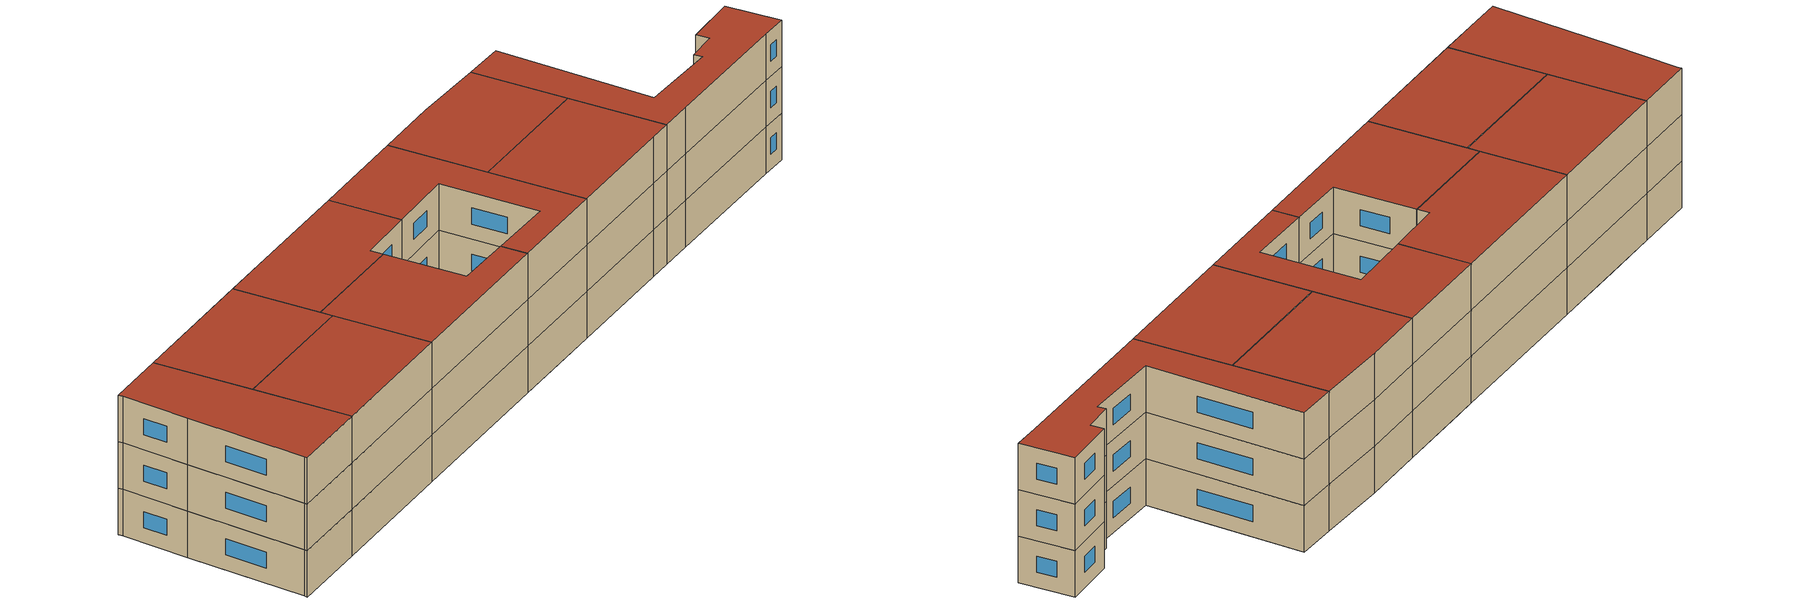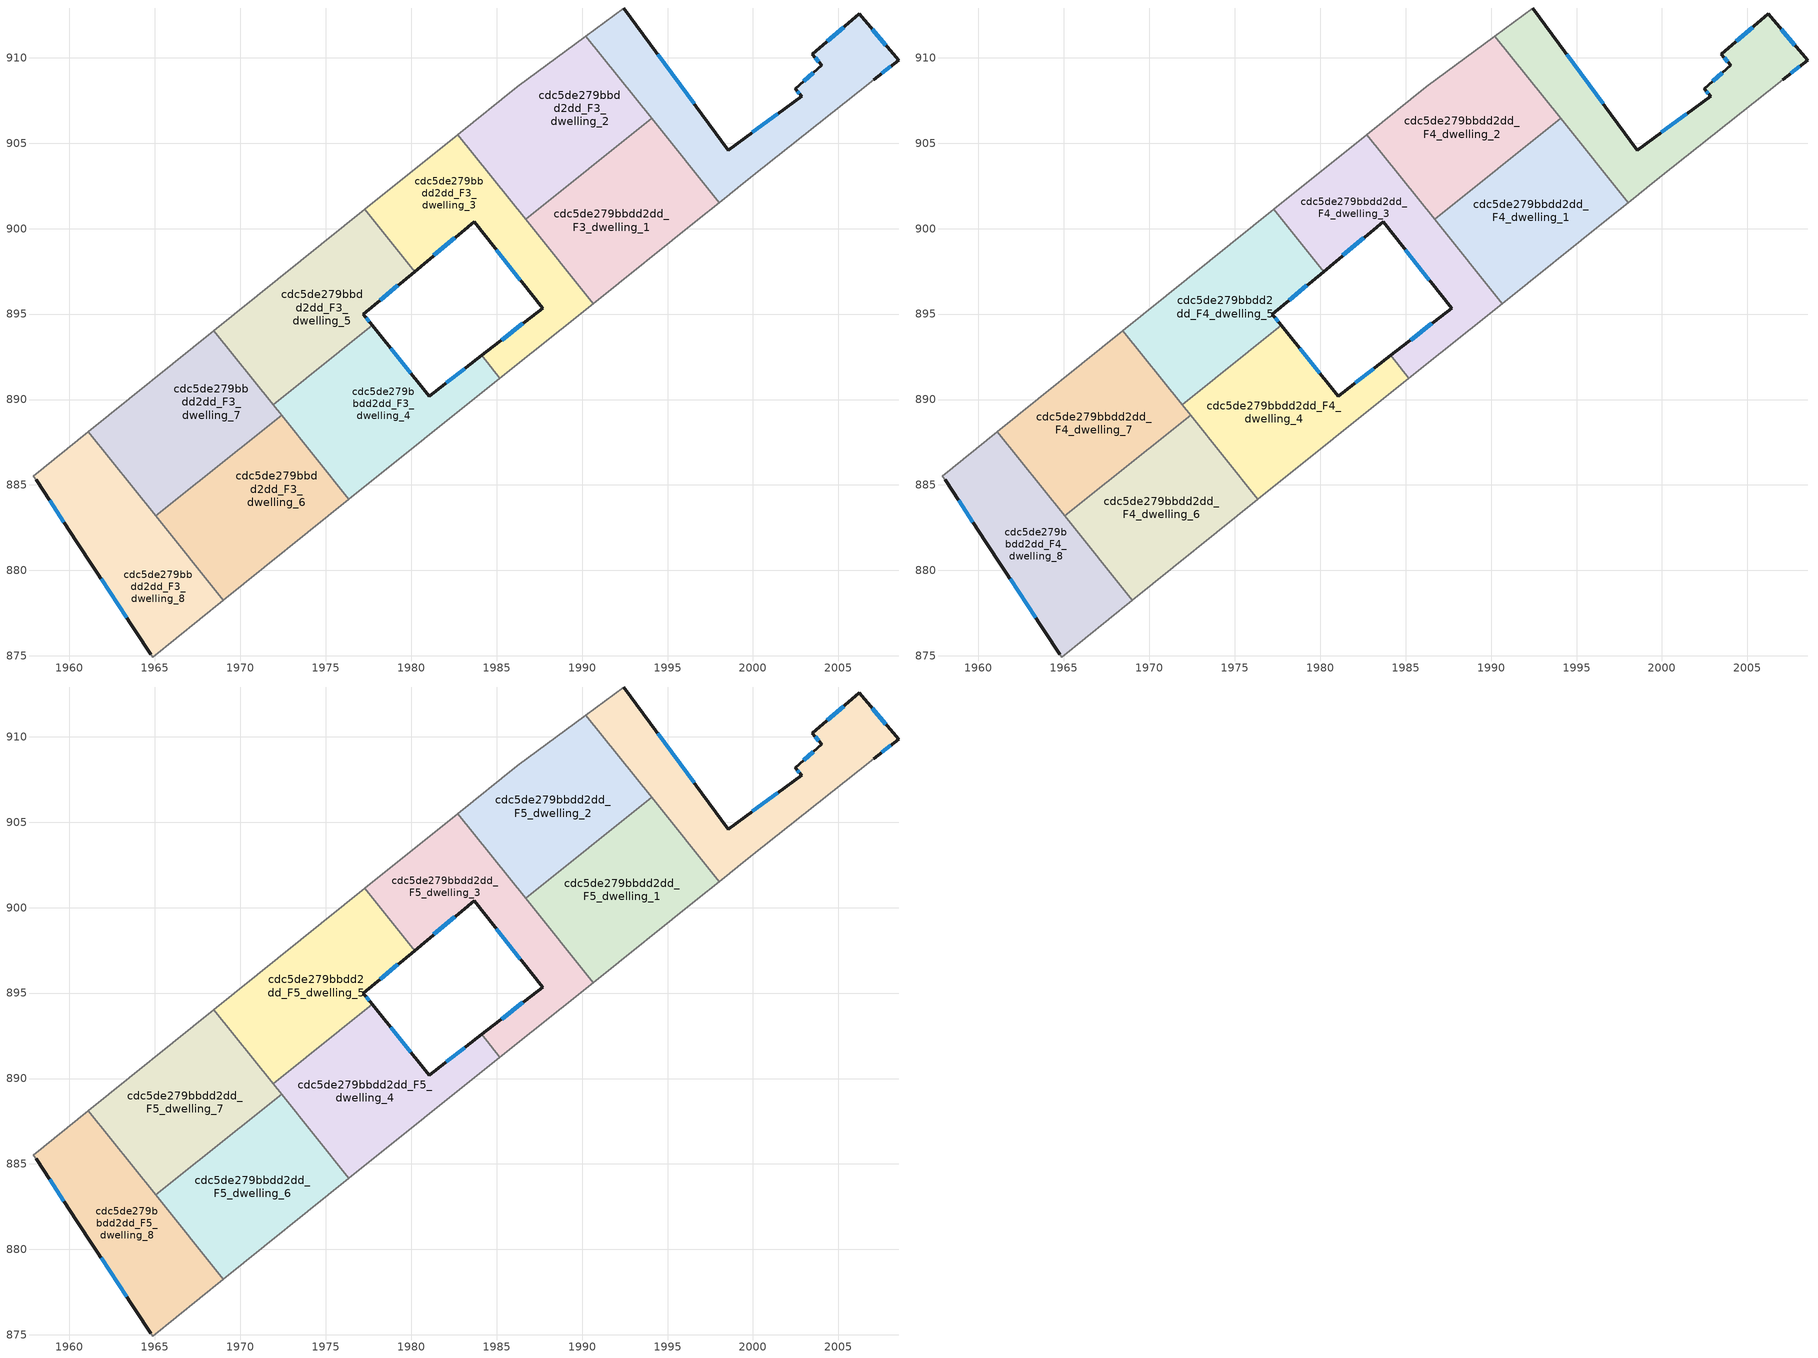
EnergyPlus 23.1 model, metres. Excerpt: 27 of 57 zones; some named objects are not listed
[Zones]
cdc5de279bbdd2dd_F3_dwelling_0
 floor to cdc5de279bbdd2dd_F2_dwelling_5 (EU_floor_Construction): 2006.22,912.56 2008.53,909.86 2007.08,908.72 1999.72,902.88 1998.01,901.53 1994.14,906.37 1996.09,907.94 1998.55,904.6 2002.85,907.76 2002.47,908.19 2004.03,909.56 2003.46,910.19 z9
 floor to cdc5de279bbdd2dd_F2_dwelling_0 (EU_floor_Construction): 1992.44,912.91 1996.09,907.94 1994.14,906.37 1990.22,911.27 z9
 wall outside (EU_wall_Construction): 2007.08,908.72 2008.53,909.86 2006.22,912.56 2003.46,910.19 2004.03,909.56 2002.47,908.19 2002.85,907.76 1998.55,904.6 1992.44,912.91 z9:12
 wall adiabatic (EU_wall_Construction): 1998.01,901.53 1999.72,902.88 2007.08,908.72 / 1992.44,912.91 1990.22,911.27 z9:12
 wall to cdc5de279bbdd2dd_F3_dwelling_1 (EU_wall_Construction): 1994.07,906.45 1998.01,901.53 z9:12
 wall to cdc5de279bbdd2dd_F3_dwelling_2 (EU_wall_Construction): 1990.22,911.27 1994.07,906.45 z9:12
 window (EU_Window_Construction): 2002.59,908.05 2002.72,907.9 / 2003.52,909.12 2002.97,908.64 / 2003.64,909.99 2003.84,909.77 / 2005.32,911.79 2004.35,910.96 / 2007.78,910.74 2006.97,911.68 / 2007.55,909.09 2008.06,909.49 / 1996.56,907.3 1994.42,910.21 / 2001.45,906.73 1999.95,905.63 z9.98:11.02
cdc5de279bbdd2dd_F3_dwelling_1
 floor adiabatic (EU_floor_Construction): 1992.82,905.32 1996.7,900.48 1990.65,895.62 1986.76,900.47 z9
 floor to cdc5de279bbdd2dd_F2_dwelling_5 (EU_floor_Construction): 1994.14,906.37 1998.01,901.53 1996.77,900.53 1996.7,900.48 1992.82,905.32 z9
 floor to cdc5de279bbdd2dd_F2_dwelling_0 (EU_floor_Construction): 1994.07,906.45 1994.14,906.37 1989.58,902.73 1989.52,902.8 z9
 floor to cdc5de279bbdd2dd_F2_dwelling_1 (EU_floor_Construction): 1989.52,902.8 1989.58,902.73 1986.76,900.47 1986.7,900.55 z9
 wall adiabatic (EU_wall_Construction): 1990.65,895.62 1996.77,900.53 1998.01,901.53 z9:12
 wall to cdc5de279bbdd2dd_F3_dwelling_2 (EU_wall_Construction): 1994.07,906.45 1986.7,900.55 z9:12
 wall to cdc5de279bbdd2dd_F3_dwelling_3 (EU_wall_Construction): 1986.7,900.55 1990.65,895.62 z9:12
cdc5de279bbdd2dd_F3_dwelling_2
 floor to cdc5de279bbdd2dd_F2_dwelling_0 (EU_floor_Construction): 1990.22,911.27 1994.07,906.45 1989.52,902.8 1985.54,907.77 1986.22,908.31 z9
 floor to cdc5de279bbdd2dd_F2_dwelling_1 (EU_floor_Construction): 1985.54,907.77 1989.52,902.8 1986.7,900.55 1982.73,905.51 z9
 wall adiabatic (EU_wall_Construction): 1990.22,911.27 1986.22,908.31 1982.73,905.51 z9:12
 wall to cdc5de279bbdd2dd_F3_dwelling_3 (EU_wall_Construction): 1982.73,905.51 1986.7,900.55 z9:12
cdc5de279bbdd2dd_F3_dwelling_3
 floor to cdc5de279bbdd2dd_F2_dwelling_2 (EU_floor_Construction): 1978.36,901.99 1981.26,898.38 1980.2,897.49 1977.29,901.13 z9
 floor to cdc5de279bbdd2dd_F2_dwelling_7 (EU_floor_Construction): 1987.7,895.35 1988.72,894.07 1985.2,891.24 1984.13,892.58 z9
 floor adiabatic (EU_floor_Construction): 1982.73,905.51 1990.65,895.62 1988.72,894.07 1983.68,900.4 1981.26,898.38 1978.36,901.99 z9
 wall outside (EU_wall_Construction): 1980.2,897.49 1983.68,900.4 1987.71,895.35 1984.13,892.58 z9:12
 wall to cdc5de279bbdd2dd_F3_dwelling_4 (EU_wall_Construction): 1984.13,892.58 1985.2,891.24 z9:12
 wall to cdc5de279bbdd2dd_F3_dwelling_5 (EU_wall_Construction): 1977.29,901.13 1980.2,897.49 z9:12
 wall adiabatic (EU_wall_Construction): 1982.73,905.51 1977.29,901.13 / 1985.2,891.24 1990.65,895.62 z9:12
 window (EU_Window_Construction): 1986.54,894.45 1985.29,893.48 / 1984.99,898.76 1986.4,896.99 / 1981.33,898.44 1982.55,899.45 z9.98:11.02
cdc5de279bbdd2dd_F3_dwelling_4
 floor to cdc5de279bbdd2dd_F2_dwelling_7 (EU_floor_Construction): 1984.13,892.58 1985.2,891.24 1978.48,885.85 1974.58,890.72 1978.27,893.67 1981.06,890.2 z9
 floor to cdc5de279bbdd2dd_F2_dwelling_2 (EU_floor_Construction): 1977.72,894.34 1978.27,893.67 1974.75,890.86 1974.21,891.53 z9
 floor to cdc5de279bbdd2dd_F2_dwelling_8 (EU_floor_Construction): 1974.58,890.72 1978.48,885.85 1976.36,884.15 1972.46,889.02 z9
 floor to cdc5de279bbdd2dd_F2_dwelling_3 (EU_floor_Construction): 1974.21,891.53 1974.75,890.86 1972.46,889.02 1972.42,889.08 1971.92,889.7 z9
 wall outside (EU_wall_Construction): 1984.13,892.58 1981.06,890.2 1977.72,894.34 z9:12
 wall adiabatic (EU_wall_Construction): 1976.36,884.15 1985.2,891.24 z9:12
 wall to cdc5de279bbdd2dd_F3_dwelling_5 (EU_wall_Construction): 1977.72,894.34 1971.92,889.7 z9:12
 wall to cdc5de279bbdd2dd_F3_dwelling_6 (EU_wall_Construction): 1972.42,889.08 1976.36,884.15 z9:12
 wall to cdc5de279bbdd2dd_F3_dwelling_7 (EU_wall_Construction): 1971.92,889.7 1972.42,889.08 z9:12
 window (EU_Window_Construction): 1979.97,891.55 1978.81,892.99 / 1983.13,891.81 1982.06,890.98 z9.98:11.02
cdc5de279bbdd2dd_F3_dwelling_5
 floor to cdc5de279bbdd2dd_F2_dwelling_2 (EU_floor_Construction): 1977.29,901.13 1980.2,897.49 1977.21,894.98 1977.72,894.34 1974.21,891.53 1970.74,895.86 z9
 floor to cdc5de279bbdd2dd_F2_dwelling_3 (EU_floor_Construction): 1970.74,895.86 1974.21,891.53 1971.92,889.7 1968.46,894.03 z9
 wall outside (EU_wall_Construction): 1977.72,894.34 1977.21,894.98 1980.2,897.49 z9:12
 wall adiabatic (EU_wall_Construction): 1977.29,901.13 1968.46,894.03 z9:12
 wall to cdc5de279bbdd2dd_F3_dwelling_7 (EU_wall_Construction): 1968.46,894.03 1971.92,889.7 z9:12
 window (EU_Window_Construction): 1978.18,895.8 1979.23,896.67 / 1977.56,894.55 1977.38,894.77 z9.98:11.02
cdc5de279bbdd2dd_F3_dwelling_6
 floor to cdc5de279bbdd2dd_F2_dwelling_8 (EU_floor_Construction): 1972.46,889.02 1976.36,884.15 1971.79,880.48 1967.88,885.36 z9
 floor to cdc5de279bbdd2dd_F2_dwelling_9 (EU_floor_Construction): 1967.88,885.36 1971.79,880.48 1969.01,878.25 1965.1,883.14 z9
 floor to cdc5de279bbdd2dd_F2_dwelling_4 (EU_floor_Construction): 1968.16,885.68 1968.21,885.62 1965.1,883.14 1965.06,883.19 z9
 floor to cdc5de279bbdd2dd_F2_dwelling_3 (EU_floor_Construction): 1972.42,889.08 1972.46,889.02 1968.21,885.62 1968.16,885.68 z9
 wall to cdc5de279bbdd2dd_F3_dwelling_7 (EU_wall_Construction): 1972.42,889.08 1965.06,883.19 z9:12
 wall adiabatic (EU_wall_Construction): 1969.01,878.25 1976.36,884.15 z9:12
 wall to cdc5de279bbdd2dd_F3_dwelling_8 (EU_wall_Construction): 1965.06,883.19 1969.01,878.25 z9:12
cdc5de279bbdd2dd_F3_dwelling_7
 floor to cdc5de279bbdd2dd_F2_dwelling_3 (EU_floor_Construction): 1968.46,894.03 1972.42,889.08 1968.16,885.68 1964.21,890.61 z9
 floor adiabatic (EU_floor_Construction): 1964.21,890.61 1968.16,885.68 1965.06,883.19 1961.11,888.12 z9
 wall adiabatic (EU_wall_Construction): 1968.46,894.03 1961.11,888.12 z9:12
 wall to cdc5de279bbdd2dd_F3_dwelling_8 (EU_wall_Construction): 1961.11,888.12 1965.05,883.19 z9:12
cdc5de279bbdd2dd_F3_dwelling_8
 floor to cdc5de279bbdd2dd_F2_dwelling_4 (EU_floor_Construction): 1961.11,888.12 1965.1,883.13 1961.41,880.18 1960.46,881.62 1958.06,885.29 1957.89,885.52 z9
 floor to cdc5de279bbdd2dd_F2_dwelling_9 (EU_floor_Construction): 1965.1,883.13 1969.01,878.25 1964.88,874.93 1964.77,875.1 1961.41,880.18 z9
 wall outside (EU_wall_Construction): 1958.06,885.29 1960.46,881.62 1964.77,875.1 z9:12
 wall adiabatic (EU_wall_Construction): 1961.11,888.12 1957.89,885.52 1958.06,885.29 / 1964.77,875.1 1964.88,874.93 1969.01,878.25 z9:12
 window (EU_Window_Construction): 1961.86,879.5 1963.37,877.22 / 1958.84,884.1 1959.68,882.82 z9.98:11.02
cdc5de279bbdd2dd_F4_dwelling_0
 floor to cdc5de279bbdd2dd_F3_dwelling_0 (EU_floor_Construction): 2006.22,912.56 2008.53,909.86 2007.08,908.72 1999.72,902.88 1998.01,901.53 1990.22,911.27 1992.44,912.91 1998.55,904.6 2002.85,907.76 2002.47,908.19 2004.03,909.56 2003.46,910.19 z12
 wall outside (EU_wall_Construction): 2007.08,908.72 2008.53,909.86 2006.22,912.56 2003.46,910.19 2004.03,909.56 2002.47,908.19 2002.85,907.76 1998.55,904.6 1992.44,912.91 z12:15
 wall adiabatic (EU_wall_Construction): 1998.01,901.53 1999.72,902.88 2007.08,908.72 / 1992.44,912.91 1990.22,911.27 z12:15
 wall to cdc5de279bbdd2dd_F4_dwelling_1 (EU_wall_Construction): 1994.07,906.45 1998.01,901.53 z12:15
 wall to cdc5de279bbdd2dd_F4_dwelling_2 (EU_wall_Construction): 1990.22,911.27 1994.07,906.45 z12:15
 window (EU_Window_Construction): 2002.59,908.05 2002.72,907.9 / 2003.52,909.12 2002.97,908.64 / 2003.64,909.99 2003.84,909.77 / 2005.32,911.79 2004.35,910.96 / 2007.78,910.74 2006.97,911.68 / 2007.55,909.09 2008.06,909.49 / 1996.56,907.3 1994.42,910.21 / 2001.45,906.73 1999.95,905.63 z12.98:14.02
cdc5de279bbdd2dd_F4_dwelling_1
 floor to cdc5de279bbdd2dd_F3_dwelling_1 (EU_floor_Construction): 1994.07,906.45 1998.01,901.53 1996.77,900.53 1990.65,895.62 1986.7,900.55 z12
 wall adiabatic (EU_wall_Construction): 1990.65,895.62 1996.77,900.53 1998.01,901.53 z12:15
 wall to cdc5de279bbdd2dd_F4_dwelling_2 (EU_wall_Construction): 1994.07,906.45 1986.7,900.55 z12:15
 wall to cdc5de279bbdd2dd_F4_dwelling_3 (EU_wall_Construction): 1986.7,900.55 1990.65,895.62 z12:15
cdc5de279bbdd2dd_F4_dwelling_2
 floor to cdc5de279bbdd2dd_F3_dwelling_2 (EU_floor_Construction): 1990.22,911.27 1994.07,906.45 1986.7,900.55 1982.73,905.51 1986.22,908.31 z12
 wall adiabatic (EU_wall_Construction): 1990.22,911.27 1986.22,908.31 1982.73,905.51 z12:15
 wall to cdc5de279bbdd2dd_F4_dwelling_3 (EU_wall_Construction): 1982.73,905.51 1986.7,900.55 z12:15
cdc5de279bbdd2dd_F4_dwelling_3
 floor to cdc5de279bbdd2dd_F3_dwelling_3 (EU_floor_Construction): 1982.73,905.51 1990.65,895.62 1985.2,891.24 1984.13,892.58 1987.71,895.35 1983.68,900.4 1980.2,897.49 1977.29,901.13 z12
 wall outside (EU_wall_Construction): 1980.2,897.49 1983.68,900.4 1987.71,895.35 1984.13,892.58 z12:15
 wall to cdc5de279bbdd2dd_F4_dwelling_4 (EU_wall_Construction): 1984.13,892.58 1985.2,891.24 z12:15
 wall to cdc5de279bbdd2dd_F4_dwelling_5 (EU_wall_Construction): 1977.29,901.13 1980.2,897.49 z12:15
 wall adiabatic (EU_wall_Construction): 1982.73,905.51 1977.29,901.13 / 1985.2,891.24 1990.65,895.62 z12:15
 window (EU_Window_Construction): 1986.54,894.45 1985.29,893.48 / 1984.99,898.76 1986.4,896.99 / 1981.33,898.44 1982.55,899.45 z12.98:14.02
cdc5de279bbdd2dd_F4_dwelling_4
 floor to cdc5de279bbdd2dd_F3_dwelling_4 (EU_floor_Construction): 1984.13,892.58 1985.2,891.24 1976.36,884.15 1971.92,889.7 1977.72,894.34 1981.06,890.2 z12
 wall outside (EU_wall_Construction): 1984.13,892.58 1981.06,890.2 1977.72,894.34 z12:15
 wall adiabatic (EU_wall_Construction): 1976.36,884.15 1985.2,891.24 z12:15
 wall to cdc5de279bbdd2dd_F4_dwelling_5 (EU_wall_Construction): 1977.72,894.34 1971.92,889.7 z12:15
 wall to cdc5de279bbdd2dd_F4_dwelling_6 (EU_wall_Construction): 1972.42,889.08 1976.36,884.15 z12:15
 wall to cdc5de279bbdd2dd_F4_dwelling_7 (EU_wall_Construction): 1971.92,889.7 1972.42,889.08 z12:15
 window (EU_Window_Construction): 1979.97,891.55 1978.81,892.99 / 1983.13,891.81 1982.06,890.98 z12.98:14.02
cdc5de279bbdd2dd_F4_dwelling_5
 floor to cdc5de279bbdd2dd_F3_dwelling_5 (EU_floor_Construction): 1977.29,901.13 1980.2,897.49 1977.21,894.98 1977.72,894.34 1971.92,889.7 1968.46,894.03 z12
 wall outside (EU_wall_Construction): 1977.72,894.34 1977.21,894.98 1980.2,897.49 z12:15
 wall adiabatic (EU_wall_Construction): 1977.29,901.13 1968.46,894.03 z12:15
 wall to cdc5de279bbdd2dd_F4_dwelling_7 (EU_wall_Construction): 1968.46,894.03 1971.92,889.7 z12:15
 window (EU_Window_Construction): 1978.18,895.8 1979.23,896.67 / 1977.56,894.55 1977.38,894.77 z12.98:14.02
cdc5de279bbdd2dd_F4_dwelling_6
 floor to cdc5de279bbdd2dd_F3_dwelling_6 (EU_floor_Construction): 1972.42,889.08 1976.36,884.15 1969.01,878.25 1965.06,883.19 z12
 wall to cdc5de279bbdd2dd_F4_dwelling_7 (EU_wall_Construction): 1972.42,889.08 1965.06,883.19 z12:15
 wall adiabatic (EU_wall_Construction): 1969.01,878.25 1976.36,884.15 z12:15
 wall to cdc5de279bbdd2dd_F4_dwelling_8 (EU_wall_Construction): 1965.06,883.19 1969.01,878.25 z12:15
cdc5de279bbdd2dd_F4_dwelling_7
 floor to cdc5de279bbdd2dd_F3_dwelling_7 (EU_floor_Construction): 1968.46,894.03 1972.42,889.08 1965.06,883.19 1961.11,888.12 z12
 wall adiabatic (EU_wall_Construction): 1968.46,894.03 1961.11,888.12 z12:15
 wall to cdc5de279bbdd2dd_F4_dwelling_8 (EU_wall_Construction): 1961.11,888.12 1965.05,883.19 z12:15
cdc5de279bbdd2dd_F4_dwelling_8
 floor to cdc5de279bbdd2dd_F3_dwelling_8 (EU_floor_Construction): 1961.11,888.12 1969.01,878.25 1964.88,874.93 1964.77,875.1 1960.46,881.62 1958.06,885.29 1957.89,885.52 z12
 wall outside (EU_wall_Construction): 1958.06,885.29 1960.46,881.62 1964.77,875.1 z12:15
 wall adiabatic (EU_wall_Construction): 1961.11,888.12 1957.89,885.52 1958.06,885.29 / 1964.77,875.1 1964.88,874.93 1969.01,878.25 z12:15
 window (EU_Window_Construction): 1961.86,879.5 1963.37,877.22 / 1958.84,884.1 1959.68,882.82 z12.98:14.02
cdc5de279bbdd2dd_F5_dwelling_0
 floor to cdc5de279bbdd2dd_F4_dwelling_0 (EU_floor_Construction): 2006.22,912.56 2008.53,909.86 2007.08,908.72 1999.72,902.88 1998.01,901.53 1990.22,911.27 1992.44,912.91 1998.55,904.6 2002.85,907.76 2002.47,908.19 2004.03,909.56 2003.46,910.19 z15
 wall outside (EU_wall_Construction): 2007.08,908.72 2008.53,909.86 2006.22,912.56 2003.46,910.19 2004.03,909.56 2002.47,908.19 2002.85,907.76 1998.55,904.6 1992.44,912.91 z15:18
 wall adiabatic (EU_wall_Construction): 1998.01,901.53 1999.72,902.88 2007.08,908.72 / 1992.44,912.91 1990.22,911.27 z15:18
 wall to cdc5de279bbdd2dd_F5_dwelling_1 (EU_wall_Construction): 1994.07,906.45 1998.01,901.53 z15:18
 wall to cdc5de279bbdd2dd_F5_dwelling_2 (EU_wall_Construction): 1990.22,911.27 1994.07,906.45 z15:18
 window (EU_Window_Construction): 2002.59,908.05 2002.72,907.9 / 2003.52,909.12 2002.97,908.64 / 2003.64,909.99 2003.84,909.77 / 2005.32,911.79 2004.35,910.96 / 2007.78,910.74 2006.97,911.68 / 2007.55,909.09 2008.06,909.49 / 1996.56,907.3 1994.42,910.21 / 2001.45,906.73 1999.95,905.63 z15.98:17.02
 roof outside (EU_roof_Construction): 2007.08,908.72 2008.53,909.86 2006.22,912.56 2003.46,910.19 2004.03,909.56 2002.47,908.19 2002.85,907.76 1998.55,904.6 1992.44,912.91 1990.22,911.27 1998.01,901.53 1999.72,902.88 z18
cdc5de279bbdd2dd_F5_dwelling_1
 floor to cdc5de279bbdd2dd_F4_dwelling_1 (EU_floor_Construction): 1994.07,906.45 1998.01,901.53 1996.77,900.53 1990.65,895.62 1986.7,900.55 z15
 wall adiabatic (EU_wall_Construction): 1990.65,895.62 1996.77,900.53 1998.01,901.53 z15:18
 wall to cdc5de279bbdd2dd_F5_dwelling_2 (EU_wall_Construction): 1994.07,906.45 1986.7,900.55 z15:18
 wall to cdc5de279bbdd2dd_F5_dwelling_3 (EU_wall_Construction): 1986.7,900.55 1990.65,895.62 z15:18
 roof outside (EU_roof_Construction): 1996.77,900.53 1998.01,901.53 1994.07,906.45 1986.7,900.55 1990.65,895.62 z18
cdc5de279bbdd2dd_F5_dwelling_2
 floor to cdc5de279bbdd2dd_F4_dwelling_2 (EU_floor_Construction): 1990.22,911.27 1994.07,906.45 1986.7,900.55 1982.73,905.51 1986.22,908.31 z15
 wall adiabatic (EU_wall_Construction): 1990.22,911.27 1986.22,908.31 1982.73,905.51 z15:18
 wall to cdc5de279bbdd2dd_F5_dwelling_3 (EU_wall_Construction): 1982.73,905.51 1986.7,900.55 z15:18
 roof outside (EU_roof_Construction): 1994.07,906.45 1990.22,911.27 1986.22,908.31 1982.73,905.51 1986.7,900.55 z18
cdc5de279bbdd2dd_F5_dwelling_3
 floor to cdc5de279bbdd2dd_F4_dwelling_3 (EU_floor_Construction): 1982.73,905.51 1990.65,895.62 1985.2,891.24 1984.13,892.58 1987.71,895.35 1983.68,900.4 1980.2,897.49 1977.29,901.13 z15
 wall outside (EU_wall_Construction): 1980.2,897.49 1983.68,900.4 1987.71,895.35 1984.13,892.58 z15:18
 wall to cdc5de279bbdd2dd_F5_dwelling_4 (EU_wall_Construction): 1984.13,892.58 1985.2,891.24 z15:18
 wall to cdc5de279bbdd2dd_F5_dwelling_5 (EU_wall_Construction): 1977.29,901.13 1980.2,897.49 z15:18
 wall adiabatic (EU_wall_Construction): 1982.73,905.51 1977.29,901.13 / 1985.2,891.24 1990.65,895.62 z15:18
 window (EU_Window_Construction): 1986.54,894.45 1985.29,893.48 / 1984.99,898.76 1986.4,896.99 / 1981.33,898.44 1982.55,899.45 z15.98:17.02
 roof outside (EU_roof_Construction): 1990.65,895.62 1982.73,905.51 1977.29,901.13 1980.2,897.49 1983.68,900.4 1987.71,895.35 1984.13,892.58 1985.2,891.24 z18
cdc5de279bbdd2dd_F5_dwelling_4
 floor to cdc5de279bbdd2dd_F4_dwelling_4 (EU_floor_Construction): 1984.13,892.58 1985.2,891.24 1976.36,884.15 1971.92,889.7 1977.72,894.34 1981.06,890.2 z15
 wall outside (EU_wall_Construction): 1984.13,892.58 1981.06,890.2 1977.72,894.34 z15:18
 wall adiabatic (EU_wall_Construction): 1976.36,884.15 1985.2,891.24 z15:18
 wall to cdc5de279bbdd2dd_F5_dwelling_5 (EU_wall_Construction): 1977.72,894.34 1971.92,889.7 z15:18
 wall to cdc5de279bbdd2dd_F5_dwelling_6 (EU_wall_Construction): 1972.42,889.08 1976.36,884.15 z15:18
 wall to cdc5de279bbdd2dd_F5_dwelling_7 (EU_wall_Construction): 1971.92,889.7 1972.42,889.08 z15:18
 window (EU_Window_Construction): 1979.97,891.55 1978.81,892.99 / 1983.13,891.81 1982.06,890.98 z15.98:17.02
 roof outside (EU_roof_Construction): 1985.2,891.24 1984.13,892.58 1981.06,890.2 1977.72,894.34 1971.92,889.7 1976.36,884.15 z18
cdc5de279bbdd2dd_F5_dwelling_5
 floor to cdc5de279bbdd2dd_F4_dwelling_5 (EU_floor_Construction): 1977.29,901.13 1980.2,897.49 1977.21,894.98 1977.72,894.34 1971.92,889.7 1968.46,894.03 z15
 wall outside (EU_wall_Construction): 1977.72,894.34 1977.21,894.98 1980.2,897.49 z15:18
 wall adiabatic (EU_wall_Construction): 1977.29,901.13 1968.46,894.03 z15:18
 wall to cdc5de279bbdd2dd_F5_dwelling_7 (EU_wall_Construction): 1968.46,894.03 1971.92,889.7 z15:18
 window (EU_Window_Construction): 1978.18,895.8 1979.23,896.67 / 1977.56,894.55 1977.38,894.77 z15.98:17.02
 roof outside (EU_roof_Construction): 1977.72,894.34 1977.21,894.98 1980.2,897.49 1977.29,901.13 1968.46,894.03 1971.92,889.7 z18
cdc5de279bbdd2dd_F5_dwelling_6
 floor to cdc5de279bbdd2dd_F4_dwelling_6 (EU_floor_Construction): 1972.42,889.08 1976.36,884.15 1969.01,878.25 1965.06,883.19 z15
 wall to cdc5de279bbdd2dd_F5_dwelling_7 (EU_wall_Construction): 1972.42,889.08 1965.06,883.19 z15:18
 wall adiabatic (EU_wall_Construction): 1969.01,878.25 1976.36,884.15 z15:18
 wall to cdc5de279bbdd2dd_F5_dwelling_8 (EU_wall_Construction): 1965.06,883.19 1969.01,878.25 z15:18
 roof outside (EU_roof_Construction): 1976.36,884.15 1972.42,889.08 1965.06,883.19 1969.01,878.25 z18
cdc5de279bbdd2dd_F5_dwelling_7
 floor to cdc5de279bbdd2dd_F4_dwelling_7 (EU_floor_Construction): 1968.46,894.03 1972.42,889.08 1965.06,883.19 1961.11,888.12 z15
 wall adiabatic (EU_wall_Construction): 1968.46,894.03 1961.11,888.12 z15:18
 wall to cdc5de279bbdd2dd_F5_dwelling_8 (EU_wall_Construction): 1961.11,888.12 1965.05,883.19 z15:18
 roof outside (EU_roof_Construction): 1972.42,889.08 1968.46,894.03 1961.11,888.12 1965.06,883.19 z18
cdc5de279bbdd2dd_F5_dwelling_8
 floor to cdc5de279bbdd2dd_F4_dwelling_8 (EU_floor_Construction): 1961.11,888.12 1969.01,878.25 1964.88,874.93 1964.77,875.1 1960.46,881.62 1958.06,885.29 1957.89,885.52 z15
 wall outside (EU_wall_Construction): 1958.06,885.29 1960.46,881.62 1964.77,875.1 z15:18
 wall adiabatic (EU_wall_Construction): 1961.11,888.12 1957.89,885.52 1958.06,885.29 / 1964.77,875.1 1964.88,874.93 1969.01,878.25 z15:18
 window (EU_Window_Construction): 1961.86,879.5 1963.37,877.22 / 1958.84,884.1 1959.68,882.82 z15.98:17.02
 roof outside (EU_roof_Construction): 1969.01,878.25 1961.11,888.12 1957.89,885.52 1958.06,885.29 1960.46,881.62 1964.77,875.1 1964.88,874.93 z18
[Building]
EU S2 Campaign: North Axis=0; Terrain=City; Solar Distribution=FullExterior
[Site:Location]
Bologna: Latitude=44.5; Longitude=11.25; Time Zone=1; Elevation=37
[SizingPeriod:WeatherFileDays]
AnnualSizingPeriod: Begin Month=1; Begin Day of Month=1; End Month=12; End Day of Month=31; Day of Week for Start Day=Monday; Use Weather File Daylight Saving Period=No; Use Weather File Rain and Snow Indicators=No
[MATERIAL]
EU_InternalMass_Material: Roughness=MediumRough; Thickness=0.1; Conductivity=1; Density=1800; Specific Heat=900; Thermal Absorptance=0.9; Solar Absorptance=0.7; Visible Absorptance=0.7
[MATERIAL:NOMASS] Roughness=MediumRough; Thermal Absorptance=0.9; Solar Absorptance=0.7; Visible Absorptance=0.7
Name | Thermal Resistance
EU_wall_NoMass | 0.905828
EU_roof_NoMass | 0.37593
EU_floor_NoMass | 0.67114
[WINDOWMATERIAL:SIMPLEGLAZINGSYSTEM]
EU_Window_SimpleGlazing: UFactor=4.52486; Solar Heat Gain Coefficient=0.85; Visible Transmittance=0.85
[CONSTRUCTION]
EU_wall_Construction: EU_wall_NoMass
EU_roof_Construction: EU_roof_NoMass
EU_floor_Construction: EU_floor_NoMass
EU_Window_Construction: EU_Window_SimpleGlazing
EU_InternalMass_Construction: EU_InternalMass_Material
[ZONE] Type=1; Multiplier=1; Ceiling Height=autocalculate; Floor Area=autocalculate; Part of Total Floor Area=Yes
Name | Volume
cdc5de279bbdd2dd_F3_dwelling_0; cdc5de279bbdd2dd_F4_dwelling_0; cdc5de279bbdd2dd_F5_dwelling_0 | 178.8
cdc5de279bbdd2dd_F3_dwelling_1; cdc5de279bbdd2dd_F4_dwelling_1; cdc5de279bbdd2dd_F5_dwelling_1 | 178.758
cdc5de279bbdd2dd_F3_dwelling_2; cdc5de279bbdd2dd_F4_dwelling_2; cdc5de279bbdd2dd_F5_dwelling_2 | 178.79
cdc5de279bbdd2dd_F3_dwelling_3; cdc5de279bbdd2dd_F4_dwelling_3; cdc5de279bbdd2dd_F5_dwelling_3 | 178.77
cdc5de279bbdd2dd_F3_dwelling_4; cdc5de279bbdd2dd_F4_dwelling_4; cdc5de279bbdd2dd_F5_dwelling_4; cdc5de279bbdd2dd_F3_dwelling_7; cdc5de279bbdd2dd_F4_dwelling_7; cdc5de279bbdd2dd_F5_dwelling_7; cdc5de279bbdd2dd_F3_dwelling_8; cdc5de279bbdd2dd_F4_dwelling_8; cdc5de279bbdd2dd_F5_dwelling_8 | 178.786
cdc5de279bbdd2dd_F3_dwelling_5; cdc5de279bbdd2dd_F4_dwelling_5; cdc5de279bbdd2dd_F5_dwelling_5 | 178.797
cdc5de279bbdd2dd_F3_dwelling_6; cdc5de279bbdd2dd_F4_dwelling_6; cdc5de279bbdd2dd_F5_dwelling_6 | 178.761
[INTERNALMASS] Construction=EU_InternalMass_Construction
Name | Zone or ZoneList | Surface Area
cdc5de279bbdd2dd_F3_dwelling_0_EU_InternalMass | cdc5de279bbdd2dd_F3_dwelling_0 | 59.5997
cdc5de279bbdd2dd_F3_dwelling_1_EU_InternalMass | cdc5de279bbdd2dd_F3_dwelling_1 | 59.5889
cdc5de279bbdd2dd_F3_dwelling_2_EU_InternalMass | cdc5de279bbdd2dd_F3_dwelling_2 | 59.5971
cdc5de279bbdd2dd_F3_dwelling_3_EU_InternalMass | cdc5de279bbdd2dd_F3_dwelling_3 | 59.5899
cdc5de279bbdd2dd_F3_dwelling_4_EU_InternalMass | cdc5de279bbdd2dd_F3_dwelling_4 | 59.5965
cdc5de279bbdd2dd_F3_dwelling_5_EU_InternalMass | cdc5de279bbdd2dd_F3_dwelling_5 | 59.5991
cdc5de279bbdd2dd_F3_dwelling_6_EU_InternalMass | cdc5de279bbdd2dd_F3_dwelling_6 | 59.5876
cdc5de279bbdd2dd_F3_dwelling_7_EU_InternalMass | cdc5de279bbdd2dd_F3_dwelling_7 | 59.5929
cdc5de279bbdd2dd_F3_dwelling_8_EU_InternalMass | cdc5de279bbdd2dd_F3_dwelling_8 | 59.595
cdc5de279bbdd2dd_F4_dwelling_0_EU_InternalMass | cdc5de279bbdd2dd_F4_dwelling_0 | 59.5997
cdc5de279bbdd2dd_F4_dwelling_1_EU_InternalMass | cdc5de279bbdd2dd_F4_dwelling_1 | 59.5889
cdc5de279bbdd2dd_F4_dwelling_2_EU_InternalMass | cdc5de279bbdd2dd_F4_dwelling_2 | 59.5971
cdc5de279bbdd2dd_F4_dwelling_3_EU_InternalMass | cdc5de279bbdd2dd_F4_dwelling_3 | 59.5899
cdc5de279bbdd2dd_F4_dwelling_4_EU_InternalMass | cdc5de279bbdd2dd_F4_dwelling_4 | 59.5965
cdc5de279bbdd2dd_F4_dwelling_5_EU_InternalMass | cdc5de279bbdd2dd_F4_dwelling_5 | 59.5991
cdc5de279bbdd2dd_F4_dwelling_6_EU_InternalMass | cdc5de279bbdd2dd_F4_dwelling_6 | 59.5876
cdc5de279bbdd2dd_F4_dwelling_7_EU_InternalMass | cdc5de279bbdd2dd_F4_dwelling_7 | 59.5929
cdc5de279bbdd2dd_F4_dwelling_8_EU_InternalMass | cdc5de279bbdd2dd_F4_dwelling_8 | 59.595
cdc5de279bbdd2dd_F5_dwelling_0_EU_InternalMass | cdc5de279bbdd2dd_F5_dwelling_0 | 59.5997
cdc5de279bbdd2dd_F5_dwelling_1_EU_InternalMass | cdc5de279bbdd2dd_F5_dwelling_1 | 59.5889
cdc5de279bbdd2dd_F5_dwelling_2_EU_InternalMass | cdc5de279bbdd2dd_F5_dwelling_2 | 59.5971
cdc5de279bbdd2dd_F5_dwelling_3_EU_InternalMass | cdc5de279bbdd2dd_F5_dwelling_3 | 59.5899
cdc5de279bbdd2dd_F5_dwelling_4_EU_InternalMass | cdc5de279bbdd2dd_F5_dwelling_4 | 59.5965
cdc5de279bbdd2dd_F5_dwelling_5_EU_InternalMass | cdc5de279bbdd2dd_F5_dwelling_5 | 59.5991
cdc5de279bbdd2dd_F5_dwelling_6_EU_InternalMass | cdc5de279bbdd2dd_F5_dwelling_6 | 59.5876
cdc5de279bbdd2dd_F5_dwelling_7_EU_InternalMass | cdc5de279bbdd2dd_F5_dwelling_7 | 59.5929
cdc5de279bbdd2dd_F5_dwelling_8_EU_InternalMass | cdc5de279bbdd2dd_F5_dwelling_8 | 59.595
[OTHEREQUIPMENT] Fuel Type=Electricity; Design Level Calculation Method=Watts/Area; Power per Zone Floor Area=1; Fraction Latent=0; Fraction Radiant=0; Fraction Lost=0; Carbon Dioxide Generation Rate=0; EndUse Subcategory=EU_Step8_InternalGains
Name | Zone or ZoneList or Space or SpaceList | Schedule
EU_Step8_InternalGain_cdc5de279bbdd2dd_F3_dwelling_0_f000 | cdc5de279bbdd2dd_F3_dwelling_0 | EU_Step8_GainSchedule_cdc5de279bbdd2dd_F3_dwelling_0_f000
EU_Step8_InternalGain_cdc5de279bbdd2dd_F3_dwelling_1_f000 | cdc5de279bbdd2dd_F3_dwelling_1 | EU_Step8_GainSchedule_cdc5de279bbdd2dd_F3_dwelling_1_f000
EU_Step8_InternalGain_cdc5de279bbdd2dd_F3_dwelling_2_f000 | cdc5de279bbdd2dd_F3_dwelling_2 | EU_Step8_GainSchedule_cdc5de279bbdd2dd_F3_dwelling_2_f000
EU_Step8_InternalGain_cdc5de279bbdd2dd_F3_dwelling_3_f000 | cdc5de279bbdd2dd_F3_dwelling_3 | EU_Step8_GainSchedule_cdc5de279bbdd2dd_F3_dwelling_3_f000
EU_Step8_InternalGain_cdc5de279bbdd2dd_F3_dwelling_4_f000 | cdc5de279bbdd2dd_F3_dwelling_4 | EU_Step8_GainSchedule_cdc5de279bbdd2dd_F3_dwelling_4_f000
EU_Step8_InternalGain_cdc5de279bbdd2dd_F3_dwelling_5_f000 | cdc5de279bbdd2dd_F3_dwelling_5 | EU_Step8_GainSchedule_cdc5de279bbdd2dd_F3_dwelling_5_f000
EU_Step8_InternalGain_cdc5de279bbdd2dd_F3_dwelling_6_f000 | cdc5de279bbdd2dd_F3_dwelling_6 | EU_Step8_GainSchedule_cdc5de279bbdd2dd_F3_dwelling_6_f000
EU_Step8_InternalGain_cdc5de279bbdd2dd_F3_dwelling_7_f000 | cdc5de279bbdd2dd_F3_dwelling_7 | EU_Step8_GainSchedule_cdc5de279bbdd2dd_F3_dwelling_7_f000
EU_Step8_InternalGain_cdc5de279bbdd2dd_F3_dwelling_8_f000 | cdc5de279bbdd2dd_F3_dwelling_8 | EU_Step8_GainSchedule_cdc5de279bbdd2dd_F3_dwelling_8_f000
EU_Step8_InternalGain_cdc5de279bbdd2dd_F4_dwelling_0_f000 | cdc5de279bbdd2dd_F4_dwelling_0 | EU_Step8_GainSchedule_cdc5de279bbdd2dd_F4_dwelling_0_f000
EU_Step8_InternalGain_cdc5de279bbdd2dd_F4_dwelling_1_f000 | cdc5de279bbdd2dd_F4_dwelling_1 | EU_Step8_GainSchedule_cdc5de279bbdd2dd_F4_dwelling_1_f000
EU_Step8_InternalGain_cdc5de279bbdd2dd_F4_dwelling_2_f000 | cdc5de279bbdd2dd_F4_dwelling_2 | EU_Step8_GainSchedule_cdc5de279bbdd2dd_F4_dwelling_2_f000
EU_Step8_InternalGain_cdc5de279bbdd2dd_F4_dwelling_3_f000 | cdc5de279bbdd2dd_F4_dwelling_3 | EU_Step8_GainSchedule_cdc5de279bbdd2dd_F4_dwelling_3_f000
EU_Step8_InternalGain_cdc5de279bbdd2dd_F4_dwelling_4_f000 | cdc5de279bbdd2dd_F4_dwelling_4 | EU_Step8_GainSchedule_cdc5de279bbdd2dd_F4_dwelling_4_f000
EU_Step8_InternalGain_cdc5de279bbdd2dd_F4_dwelling_5_f000 | cdc5de279bbdd2dd_F4_dwelling_5 | EU_Step8_GainSchedule_cdc5de279bbdd2dd_F4_dwelling_5_f000
EU_Step8_InternalGain_cdc5de279bbdd2dd_F4_dwelling_6_f000 | cdc5de279bbdd2dd_F4_dwelling_6 | EU_Step8_GainSchedule_cdc5de279bbdd2dd_F4_dwelling_6_f000
EU_Step8_InternalGain_cdc5de279bbdd2dd_F4_dwelling_7_f000 | cdc5de279bbdd2dd_F4_dwelling_7 | EU_Step8_GainSchedule_cdc5de279bbdd2dd_F4_dwelling_7_f000
EU_Step8_InternalGain_cdc5de279bbdd2dd_F4_dwelling_8_f000 | cdc5de279bbdd2dd_F4_dwelling_8 | EU_Step8_GainSchedule_cdc5de279bbdd2dd_F4_dwelling_8_f000
EU_Step8_InternalGain_cdc5de279bbdd2dd_F5_dwelling_0_f000 | cdc5de279bbdd2dd_F5_dwelling_0 | EU_Step8_GainSchedule_cdc5de279bbdd2dd_F5_dwelling_0_f000
EU_Step8_InternalGain_cdc5de279bbdd2dd_F5_dwelling_1_f000 | cdc5de279bbdd2dd_F5_dwelling_1 | EU_Step8_GainSchedule_cdc5de279bbdd2dd_F5_dwelling_1_f000
EU_Step8_InternalGain_cdc5de279bbdd2dd_F5_dwelling_2_f000 | cdc5de279bbdd2dd_F5_dwelling_2 | EU_Step8_GainSchedule_cdc5de279bbdd2dd_F5_dwelling_2_f000
EU_Step8_InternalGain_cdc5de279bbdd2dd_F5_dwelling_3_f000 | cdc5de279bbdd2dd_F5_dwelling_3 | EU_Step8_GainSchedule_cdc5de279bbdd2dd_F5_dwelling_3_f000
EU_Step8_InternalGain_cdc5de279bbdd2dd_F5_dwelling_4_f000 | cdc5de279bbdd2dd_F5_dwelling_4 | EU_Step8_GainSchedule_cdc5de279bbdd2dd_F5_dwelling_4_f000
EU_Step8_InternalGain_cdc5de279bbdd2dd_F5_dwelling_5_f000 | cdc5de279bbdd2dd_F5_dwelling_5 | EU_Step8_GainSchedule_cdc5de279bbdd2dd_F5_dwelling_5_f000
EU_Step8_InternalGain_cdc5de279bbdd2dd_F5_dwelling_6_f000 | cdc5de279bbdd2dd_F5_dwelling_6 | EU_Step8_GainSchedule_cdc5de279bbdd2dd_F5_dwelling_6_f000
EU_Step8_InternalGain_cdc5de279bbdd2dd_F5_dwelling_7_f000 | cdc5de279bbdd2dd_F5_dwelling_7 | EU_Step8_GainSchedule_cdc5de279bbdd2dd_F5_dwelling_7_f000
EU_Step8_InternalGain_cdc5de279bbdd2dd_F5_dwelling_8_f000 | cdc5de279bbdd2dd_F5_dwelling_8 | EU_Step8_GainSchedule_cdc5de279bbdd2dd_F5_dwelling_8_f000
[ZONEVENTILATION:DESIGNFLOWRATE] Schedule=EU_AlwaysOn; Design Flow Rate Calculation Method=AirChanges/Hour; Air Changes per Hour=0.73129; Ventilation Type=Natural; Fan Pressure Rise=0; Fan Total Efficiency=1; Constant Term Coefficient=1; Temperature Term Coefficient=0; Velocity Term Coefficient=0; Velocity Squared Term Coefficient=0; Minimum Indoor Temperature=-100; Maximum Indoor Temperature=100; Delta Temperature=-100; Minimum Outdoor Temperature=-100; Maximum Outdoor Temperature=100; Maximum Wind Speed=40
Name | Zone or ZoneList or Space or SpaceList
EU_ConstantAir_cdc5de279bbdd2dd_F3_dwelling_0 | cdc5de279bbdd2dd_F3_dwelling_0
EU_ConstantAir_cdc5de279bbdd2dd_F3_dwelling_1 | cdc5de279bbdd2dd_F3_dwelling_1
EU_ConstantAir_cdc5de279bbdd2dd_F3_dwelling_2 | cdc5de279bbdd2dd_F3_dwelling_2
EU_ConstantAir_cdc5de279bbdd2dd_F3_dwelling_3 | cdc5de279bbdd2dd_F3_dwelling_3
EU_ConstantAir_cdc5de279bbdd2dd_F3_dwelling_4 | cdc5de279bbdd2dd_F3_dwelling_4
EU_ConstantAir_cdc5de279bbdd2dd_F3_dwelling_5 | cdc5de279bbdd2dd_F3_dwelling_5
EU_ConstantAir_cdc5de279bbdd2dd_F3_dwelling_6 | cdc5de279bbdd2dd_F3_dwelling_6
EU_ConstantAir_cdc5de279bbdd2dd_F3_dwelling_7 | cdc5de279bbdd2dd_F3_dwelling_7
EU_ConstantAir_cdc5de279bbdd2dd_F3_dwelling_8 | cdc5de279bbdd2dd_F3_dwelling_8
EU_ConstantAir_cdc5de279bbdd2dd_F4_dwelling_0 | cdc5de279bbdd2dd_F4_dwelling_0
EU_ConstantAir_cdc5de279bbdd2dd_F4_dwelling_1 | cdc5de279bbdd2dd_F4_dwelling_1
EU_ConstantAir_cdc5de279bbdd2dd_F4_dwelling_2 | cdc5de279bbdd2dd_F4_dwelling_2
EU_ConstantAir_cdc5de279bbdd2dd_F4_dwelling_3 | cdc5de279bbdd2dd_F4_dwelling_3
EU_ConstantAir_cdc5de279bbdd2dd_F4_dwelling_4 | cdc5de279bbdd2dd_F4_dwelling_4
EU_ConstantAir_cdc5de279bbdd2dd_F4_dwelling_5 | cdc5de279bbdd2dd_F4_dwelling_5
EU_ConstantAir_cdc5de279bbdd2dd_F4_dwelling_6 | cdc5de279bbdd2dd_F4_dwelling_6
EU_ConstantAir_cdc5de279bbdd2dd_F4_dwelling_7 | cdc5de279bbdd2dd_F4_dwelling_7
EU_ConstantAir_cdc5de279bbdd2dd_F4_dwelling_8 | cdc5de279bbdd2dd_F4_dwelling_8
EU_ConstantAir_cdc5de279bbdd2dd_F5_dwelling_0 | cdc5de279bbdd2dd_F5_dwelling_0
EU_ConstantAir_cdc5de279bbdd2dd_F5_dwelling_1 | cdc5de279bbdd2dd_F5_dwelling_1
EU_ConstantAir_cdc5de279bbdd2dd_F5_dwelling_2 | cdc5de279bbdd2dd_F5_dwelling_2
EU_ConstantAir_cdc5de279bbdd2dd_F5_dwelling_3 | cdc5de279bbdd2dd_F5_dwelling_3
EU_ConstantAir_cdc5de279bbdd2dd_F5_dwelling_4 | cdc5de279bbdd2dd_F5_dwelling_4
EU_ConstantAir_cdc5de279bbdd2dd_F5_dwelling_5 | cdc5de279bbdd2dd_F5_dwelling_5
EU_ConstantAir_cdc5de279bbdd2dd_F5_dwelling_6 | cdc5de279bbdd2dd_F5_dwelling_6
EU_ConstantAir_cdc5de279bbdd2dd_F5_dwelling_7 | cdc5de279bbdd2dd_F5_dwelling_7
EU_ConstantAir_cdc5de279bbdd2dd_F5_dwelling_8 | cdc5de279bbdd2dd_F5_dwelling_8
[HVACTEMPLATE:THERMOSTAT] Constant Heating Setpoint=20; Constant Cooling Setpoint=50
EU_HeatOnly_cdc5de279bbdd2dd_F0_dwelling_0; EU_HeatOnly_cdc5de279bbdd2dd_F0_dwelling_1; EU_HeatOnly_cdc5de279bbdd2dd_F0_dwelling_2; EU_HeatOnly_cdc5de279bbdd2dd_F0_dwelling_3; EU_HeatOnly_cdc5de279bbdd2dd_F0_dwelling_4; EU_HeatOnly_cdc5de279bbdd2dd_F0_dwelling_5; EU_HeatOnly_cdc5de279bbdd2dd_F0_dwelling_6; EU_HeatOnly_cdc5de279bbdd2dd_F0_dwelling_7; EU_HeatOnly_cdc5de279bbdd2dd_F0_dwelling_8; EU_HeatOnly_cdc5de279bbdd2dd_F0_dwelling_9; EU_HeatOnly_cdc5de279bbdd2dd_F1_dwelling_0; EU_HeatOnly_cdc5de279bbdd2dd_F1_dwelling_1; EU_HeatOnly_cdc5de279bbdd2dd_F1_dwelling_2; EU_HeatOnly_cdc5de279bbdd2dd_F1_dwelling_3; EU_HeatOnly_cdc5de279bbdd2dd_F1_dwelling_4; EU_HeatOnly_cdc5de279bbdd2dd_F1_dwelling_5; EU_HeatOnly_cdc5de279bbdd2dd_F1_dwelling_6; EU_HeatOnly_cdc5de279bbdd2dd_F1_dwelling_7; EU_HeatOnly_cdc5de279bbdd2dd_F1_dwelling_8; EU_HeatOnly_cdc5de279bbdd2dd_F1_dwelling_9; EU_HeatOnly_cdc5de279bbdd2dd_F2_dwelling_0; EU_HeatOnly_cdc5de279bbdd2dd_F2_dwelling_1; EU_HeatOnly_cdc5de279bbdd2dd_F2_dwelling_2; EU_HeatOnly_cdc5de279bbdd2dd_F2_dwelling_3; EU_HeatOnly_cdc5de279bbdd2dd_F2_dwelling_4; EU_HeatOnly_cdc5de279bbdd2dd_F2_dwelling_5; EU_HeatOnly_cdc5de279bbdd2dd_F2_dwelling_6; EU_HeatOnly_cdc5de279bbdd2dd_F2_dwelling_7; EU_HeatOnly_cdc5de279bbdd2dd_F2_dwelling_8; EU_HeatOnly_cdc5de279bbdd2dd_F2_dwelling_9; EU_HeatOnly_cdc5de279bbdd2dd_F3_dwelling_0; EU_HeatOnly_cdc5de279bbdd2dd_F3_dwelling_1; EU_HeatOnly_cdc5de279bbdd2dd_F3_dwelling_2; EU_HeatOnly_cdc5de279bbdd2dd_F3_dwelling_3; EU_HeatOnly_cdc5de279bbdd2dd_F3_dwelling_4; EU_HeatOnly_cdc5de279bbdd2dd_F3_dwelling_5; EU_HeatOnly_cdc5de279bbdd2dd_F3_dwelling_6; EU_HeatOnly_cdc5de279bbdd2dd_F3_dwelling_7; EU_HeatOnly_cdc5de279bbdd2dd_F3_dwelling_8; EU_HeatOnly_cdc5de279bbdd2dd_F4_dwelling_0; EU_HeatOnly_cdc5de279bbdd2dd_F4_dwelling_1; EU_HeatOnly_cdc5de279bbdd2dd_F4_dwelling_2; EU_HeatOnly_cdc5de279bbdd2dd_F4_dwelling_3; EU_HeatOnly_cdc5de279bbdd2dd_F4_dwelling_4
[HVACTEMPLATE:ZONE:IDEALLOADSAIRSYSTEM] System Availability Schedule=EU_AlwaysOn; Maximum Heating Supply Air Temperature=50; Minimum Cooling Supply Air Temperature=13; Maximum Heating Supply Air Humidity Ratio=0.0156; Minimum Cooling Supply Air Humidity Ratio=0.0077; Heating Limit=NoLimit; Cooling Limit=NoLimit; Heating Availability Schedule=EU_AlwaysOn; Cooling Availability Schedule=EU_CoolingOff; Dehumidification Control Type=ConstantSensibleHeatRatio; Cooling Sensible Heat Ratio=0.7; Dehumidification Setpoint=60; Humidification Control Type=None; Humidification Setpoint=30; Outdoor Air Method=None; Outdoor Air Flow Rate per Person=0.00944; Outdoor Air Flow Rate per Zone Floor Area=0; Outdoor Air Flow Rate per Zone=0; Demand Controlled Ventilation Type=None; Outdoor Air Economizer Type=NoEconomizer; Heat Recovery Type=None; Sensible Heat Recovery Effectiveness=0.7; Latent Heat Recovery Effectiveness=0.65
Name | Template Thermostat
cdc5de279bbdd2dd_F3_dwelling_0 | EU_HeatOnly_cdc5de279bbdd2dd_F3_dwelling_0
cdc5de279bbdd2dd_F3_dwelling_1 | EU_HeatOnly_cdc5de279bbdd2dd_F3_dwelling_1
cdc5de279bbdd2dd_F3_dwelling_2 | EU_HeatOnly_cdc5de279bbdd2dd_F3_dwelling_2
cdc5de279bbdd2dd_F3_dwelling_3 | EU_HeatOnly_cdc5de279bbdd2dd_F3_dwelling_3
cdc5de279bbdd2dd_F3_dwelling_4 | EU_HeatOnly_cdc5de279bbdd2dd_F3_dwelling_4
cdc5de279bbdd2dd_F3_dwelling_5 | EU_HeatOnly_cdc5de279bbdd2dd_F3_dwelling_5
cdc5de279bbdd2dd_F3_dwelling_6 | EU_HeatOnly_cdc5de279bbdd2dd_F3_dwelling_6
cdc5de279bbdd2dd_F3_dwelling_7 | EU_HeatOnly_cdc5de279bbdd2dd_F3_dwelling_7
cdc5de279bbdd2dd_F3_dwelling_8 | EU_HeatOnly_cdc5de279bbdd2dd_F3_dwelling_8
cdc5de279bbdd2dd_F4_dwelling_0 | EU_HeatOnly_cdc5de279bbdd2dd_F4_dwelling_0
cdc5de279bbdd2dd_F4_dwelling_1 | EU_HeatOnly_cdc5de279bbdd2dd_F4_dwelling_1
cdc5de279bbdd2dd_F4_dwelling_2 | EU_HeatOnly_cdc5de279bbdd2dd_F4_dwelling_2
cdc5de279bbdd2dd_F4_dwelling_3 | EU_HeatOnly_cdc5de279bbdd2dd_F4_dwelling_3
cdc5de279bbdd2dd_F4_dwelling_4 | EU_HeatOnly_cdc5de279bbdd2dd_F4_dwelling_4
cdc5de279bbdd2dd_F4_dwelling_5 | EU_HeatOnly_cdc5de279bbdd2dd_F4_dwelling_5
cdc5de279bbdd2dd_F4_dwelling_6 | EU_HeatOnly_cdc5de279bbdd2dd_F4_dwelling_6
cdc5de279bbdd2dd_F4_dwelling_7 | EU_HeatOnly_cdc5de279bbdd2dd_F4_dwelling_7
cdc5de279bbdd2dd_F4_dwelling_8 | EU_HeatOnly_cdc5de279bbdd2dd_F4_dwelling_8
cdc5de279bbdd2dd_F5_dwelling_0 | EU_HeatOnly_cdc5de279bbdd2dd_F5_dwelling_0
cdc5de279bbdd2dd_F5_dwelling_1 | EU_HeatOnly_cdc5de279bbdd2dd_F5_dwelling_1
cdc5de279bbdd2dd_F5_dwelling_2 | EU_HeatOnly_cdc5de279bbdd2dd_F5_dwelling_2
cdc5de279bbdd2dd_F5_dwelling_3 | EU_HeatOnly_cdc5de279bbdd2dd_F5_dwelling_3
cdc5de279bbdd2dd_F5_dwelling_4 | EU_HeatOnly_cdc5de279bbdd2dd_F5_dwelling_4
cdc5de279bbdd2dd_F5_dwelling_5 | EU_HeatOnly_cdc5de279bbdd2dd_F5_dwelling_5
cdc5de279bbdd2dd_F5_dwelling_6 | EU_HeatOnly_cdc5de279bbdd2dd_F5_dwelling_6
cdc5de279bbdd2dd_F5_dwelling_7 | EU_HeatOnly_cdc5de279bbdd2dd_F5_dwelling_7
cdc5de279bbdd2dd_F5_dwelling_8 | EU_HeatOnly_cdc5de279bbdd2dd_F5_dwelling_8
[SIZING:ZONE] Zone Cooling Design Supply Air Temperature Input Method=SupplyAirTemperature; Zone Cooling Design Supply Air Temperature=13; Zone Heating Design Supply Air Temperature Input Method=SupplyAirTemperature; Zone Heating Design Supply Air Temperature=50; Zone Cooling Design Supply Air Humidity Ratio=0.008; Zone Heating Design Supply Air Humidity Ratio=0.008; Cooling Design Air Flow Method=DesignDay; Cooling Design Air Flow Rate=0; Cooling Minimum Air Flow per Zone Floor Area=0.000762; Cooling Minimum Air Flow=0; Cooling Minimum Air Flow Fraction=0.2; Heating Design Air Flow Method=DesignDay; Heating Design Air Flow Rate=0; Heating Maximum Air Flow per Zone Floor Area=0.002032; Heating Maximum Air Flow=0.141576; Heating Maximum Air Flow Fraction=0.3; Account for Dedicated Outdoor Air System=No; Dedicated Outdoor Air System Control Strategy=NeutralSupplyAir; Dedicated Outdoor Air Low Setpoint Temperature for Design=autosize; Dedicated Outdoor Air High Setpoint Temperature for Design=autosize; Zone Load Sizing Method=Sensible Load Only No Latent Load; Zone Latent Cooling Design Supply Air Humidity Ratio Input Method=HumidityRatioDifference; Zone Cooling Design Supply Air Humidity Ratio Difference=0.005; Zone Latent Heating Design Supply Air Humidity Ratio Input Method=HumidityRatioDifference; Zone Humidification Design Supply Air Humidity Ratio Difference=0.005
cdc5de279bbdd2dd_F3_dwelling_0; cdc5de279bbdd2dd_F3_dwelling_1; cdc5de279bbdd2dd_F3_dwelling_2; cdc5de279bbdd2dd_F3_dwelling_3; cdc5de279bbdd2dd_F3_dwelling_4; cdc5de279bbdd2dd_F3_dwelling_5; cdc5de279bbdd2dd_F3_dwelling_6; cdc5de279bbdd2dd_F3_dwelling_7; cdc5de279bbdd2dd_F3_dwelling_8; cdc5de279bbdd2dd_F4_dwelling_0; cdc5de279bbdd2dd_F4_dwelling_1; cdc5de279bbdd2dd_F4_dwelling_2; cdc5de279bbdd2dd_F4_dwelling_3; cdc5de279bbdd2dd_F4_dwelling_4; cdc5de279bbdd2dd_F4_dwelling_5; cdc5de279bbdd2dd_F4_dwelling_6; cdc5de279bbdd2dd_F4_dwelling_7; cdc5de279bbdd2dd_F4_dwelling_8; cdc5de279bbdd2dd_F5_dwelling_0; cdc5de279bbdd2dd_F5_dwelling_1; cdc5de279bbdd2dd_F5_dwelling_2; cdc5de279bbdd2dd_F5_dwelling_3; cdc5de279bbdd2dd_F5_dwelling_4; cdc5de279bbdd2dd_F5_dwelling_5; cdc5de279bbdd2dd_F5_dwelling_6; cdc5de279bbdd2dd_F5_dwelling_7; cdc5de279bbdd2dd_F5_dwelling_8
[SCHEDULE:CONSTANT]
Name | Hourly Value
EU_AlwaysOn | 1
EU_CoolingOff | 0
[SCHEDULE:FILE] Column Number=1; Rows to Skip at Top=0; Number of Hours of Data=8760; Column Separator=Comma; Interpolate to Timestep=No; Minutes per Item=60; Adjust Schedule for Daylight Savings=Yes
Name | File
EU_Step8_GainSchedule_cdc5de279bbdd2dd_F3_dwelling_0_f000 | ../../schedules/cdc5de279bbdd2dd/cdc5de279bbdd2dd_F3_dwelling_0_f000_gain.csv
EU_Step8_GainSchedule_cdc5de279bbdd2dd_F3_dwelling_1_f000 | ../../schedules/cdc5de279bbdd2dd/cdc5de279bbdd2dd_F3_dwelling_1_f000_gain.csv
EU_Step8_GainSchedule_cdc5de279bbdd2dd_F3_dwelling_2_f000 | ../../schedules/cdc5de279bbdd2dd/cdc5de279bbdd2dd_F3_dwelling_2_f000_gain.csv
EU_Step8_GainSchedule_cdc5de279bbdd2dd_F3_dwelling_3_f000 | ../../schedules/cdc5de279bbdd2dd/cdc5de279bbdd2dd_F3_dwelling_3_f000_gain.csv
EU_Step8_GainSchedule_cdc5de279bbdd2dd_F3_dwelling_4_f000 | ../../schedules/cdc5de279bbdd2dd/cdc5de279bbdd2dd_F3_dwelling_4_f000_gain.csv
EU_Step8_GainSchedule_cdc5de279bbdd2dd_F3_dwelling_5_f000 | ../../schedules/cdc5de279bbdd2dd/cdc5de279bbdd2dd_F3_dwelling_5_f000_gain.csv
EU_Step8_GainSchedule_cdc5de279bbdd2dd_F3_dwelling_6_f000 | ../../schedules/cdc5de279bbdd2dd/cdc5de279bbdd2dd_F3_dwelling_6_f000_gain.csv
EU_Step8_GainSchedule_cdc5de279bbdd2dd_F3_dwelling_7_f000 | ../../schedules/cdc5de279bbdd2dd/cdc5de279bbdd2dd_F3_dwelling_7_f000_gain.csv
EU_Step8_GainSchedule_cdc5de279bbdd2dd_F3_dwelling_8_f000 | ../../schedules/cdc5de279bbdd2dd/cdc5de279bbdd2dd_F3_dwelling_8_f000_gain.csv
EU_Step8_GainSchedule_cdc5de279bbdd2dd_F4_dwelling_0_f000 | ../../schedules/cdc5de279bbdd2dd/cdc5de279bbdd2dd_F4_dwelling_0_f000_gain.csv
EU_Step8_GainSchedule_cdc5de279bbdd2dd_F4_dwelling_1_f000 | ../../schedules/cdc5de279bbdd2dd/cdc5de279bbdd2dd_F4_dwelling_1_f000_gain.csv
EU_Step8_GainSchedule_cdc5de279bbdd2dd_F4_dwelling_2_f000 | ../../schedules/cdc5de279bbdd2dd/cdc5de279bbdd2dd_F4_dwelling_2_f000_gain.csv
EU_Step8_GainSchedule_cdc5de279bbdd2dd_F4_dwelling_3_f000 | ../../schedules/cdc5de279bbdd2dd/cdc5de279bbdd2dd_F4_dwelling_3_f000_gain.csv
EU_Step8_GainSchedule_cdc5de279bbdd2dd_F4_dwelling_4_f000 | ../../schedules/cdc5de279bbdd2dd/cdc5de279bbdd2dd_F4_dwelling_4_f000_gain.csv
EU_Step8_GainSchedule_cdc5de279bbdd2dd_F4_dwelling_5_f000 | ../../schedules/cdc5de279bbdd2dd/cdc5de279bbdd2dd_F4_dwelling_5_f000_gain.csv
EU_Step8_GainSchedule_cdc5de279bbdd2dd_F4_dwelling_6_f000 | ../../schedules/cdc5de279bbdd2dd/cdc5de279bbdd2dd_F4_dwelling_6_f000_gain.csv
EU_Step8_GainSchedule_cdc5de279bbdd2dd_F4_dwelling_7_f000 | ../../schedules/cdc5de279bbdd2dd/cdc5de279bbdd2dd_F4_dwelling_7_f000_gain.csv
EU_Step8_GainSchedule_cdc5de279bbdd2dd_F4_dwelling_8_f000 | ../../schedules/cdc5de279bbdd2dd/cdc5de279bbdd2dd_F4_dwelling_8_f000_gain.csv
EU_Step8_GainSchedule_cdc5de279bbdd2dd_F5_dwelling_0_f000 | ../../schedules/cdc5de279bbdd2dd/cdc5de279bbdd2dd_F5_dwelling_0_f000_gain.csv
EU_Step8_GainSchedule_cdc5de279bbdd2dd_F5_dwelling_1_f000 | ../../schedules/cdc5de279bbdd2dd/cdc5de279bbdd2dd_F5_dwelling_1_f000_gain.csv
EU_Step8_GainSchedule_cdc5de279bbdd2dd_F5_dwelling_2_f000 | ../../schedules/cdc5de279bbdd2dd/cdc5de279bbdd2dd_F5_dwelling_2_f000_gain.csv
EU_Step8_GainSchedule_cdc5de279bbdd2dd_F5_dwelling_3_f000 | ../../schedules/cdc5de279bbdd2dd/cdc5de279bbdd2dd_F5_dwelling_3_f000_gain.csv
EU_Step8_GainSchedule_cdc5de279bbdd2dd_F5_dwelling_4_f000 | ../../schedules/cdc5de279bbdd2dd/cdc5de279bbdd2dd_F5_dwelling_4_f000_gain.csv
EU_Step8_GainSchedule_cdc5de279bbdd2dd_F5_dwelling_5_f000 | ../../schedules/cdc5de279bbdd2dd/cdc5de279bbdd2dd_F5_dwelling_5_f000_gain.csv
EU_Step8_GainSchedule_cdc5de279bbdd2dd_F5_dwelling_6_f000 | ../../schedules/cdc5de279bbdd2dd/cdc5de279bbdd2dd_F5_dwelling_6_f000_gain.csv
EU_Step8_GainSchedule_cdc5de279bbdd2dd_F5_dwelling_7_f000 | ../../schedules/cdc5de279bbdd2dd/cdc5de279bbdd2dd_F5_dwelling_7_f000_gain.csv
EU_Step8_GainSchedule_cdc5de279bbdd2dd_F5_dwelling_8_f000 | ../../schedules/cdc5de279bbdd2dd/cdc5de279bbdd2dd_F5_dwelling_8_f000_gain.csv
